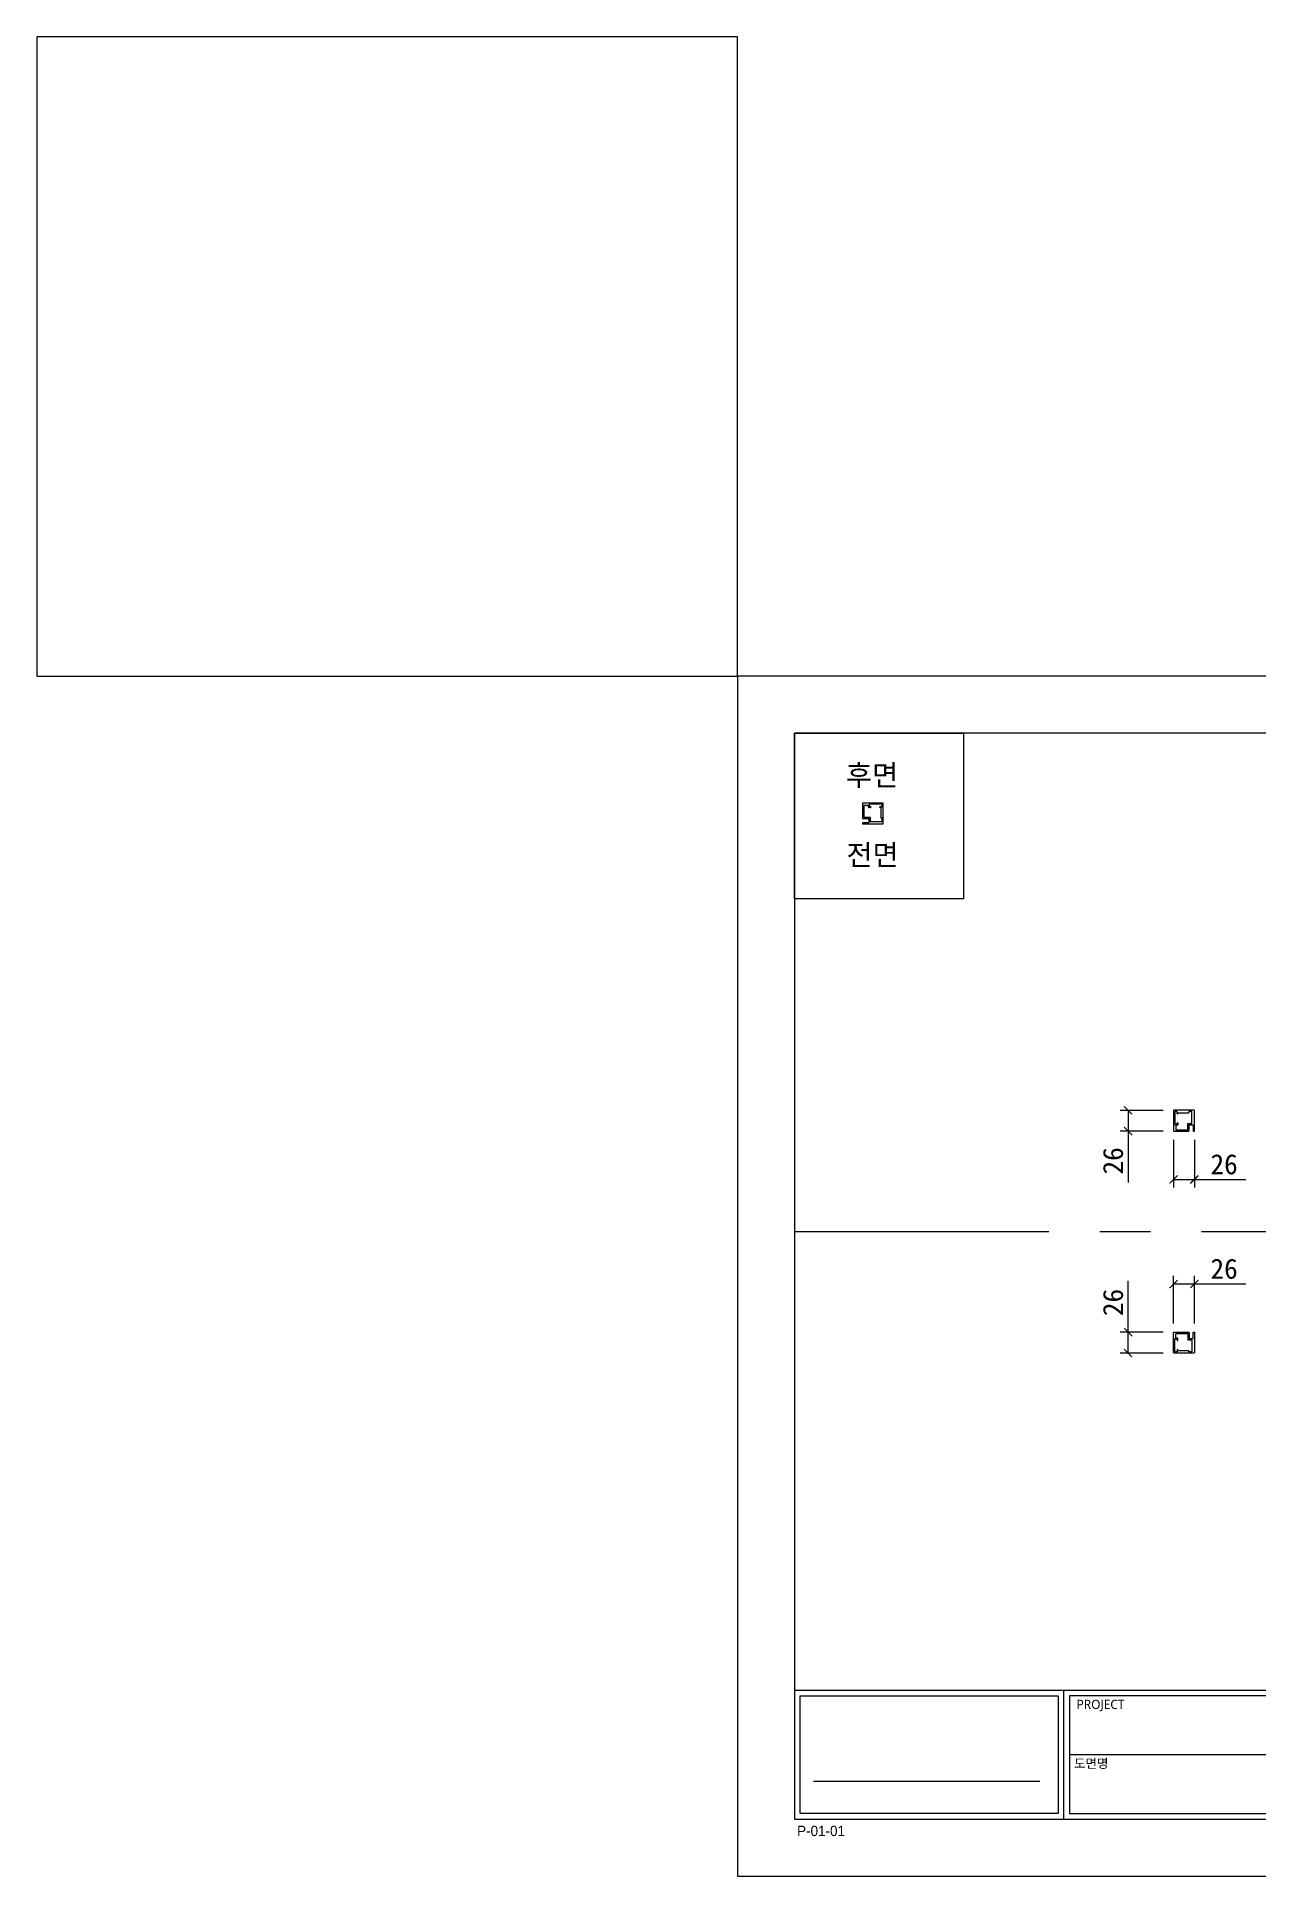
# Model space of a CAD drawing. Header units: millimetres. Extents: x -44117 to 256353, y -2095463 to 65325.
# Drawn here: x -29988 to -28463, y 60403 to 62698 of the extents above; entities that cross this region are included whole.
import ezdxf

# ---------------------------------------------------------------- set-up
doc = ezdxf.new("R2010")
doc.units = ezdxf.units.MM
doc.header["$LTSCALE"] = 10
doc.linetypes.add('CENTER', pattern=[50.8, 31.75, -6.35, 6.35, -6.35])
doc.layers.add('cen', color=1, linetype='CENTER')
doc.styles.add('고딕', font='')
doc.styles.get('고딕').set_extended_font_data('HYgtrE')
doc.dimstyles.new('ISO-25', dxfattribs={"dimtxt": 2.5, "dimasz": 2.5, "dimexe": 1, "dimexo": 1, "dimtad": 1, "dimtxsty": 'Standard', "dimblk": 'ARCHTICK', "dimcen": 2.5, "dimadec": 0, "dimazin": 0, "dimtfac": 1, "dimtmove": 0, "dimatfit": 3, "dimfxl": 0, "dimarcsym": 0})

# ---------------------------------------------------------------- blocks, each defined once
blk = doc.blocks.new('A$C2EC13F1B')
at = {"color": 7}
for p, q in [((-3.67, -0.83), (-1.17, 4.17)), ((-1.17, 4.17), (1.33, -0.83))]:
    blk.add_line(p, q, dxfattribs=at)
blk.add_lwpolyline([(-3.67, -0.83), (1.33, -0.83)], dxfattribs=at)
blk = doc.blocks.new('a4 1scale')
at = {"color": 8}
for p, q in [((-15144.83, -4477.05), (-14867.83, -4477.05)), ((-15097.66, -4499.61), (-15097.66, -4477.05)), ((-15057.67, -4499.62), (-15057.67, -4477.06)), ((-15019.68, -4499.62), (-15019.68, -4477.06)), ((-14981.69, -4499.62), (-14981.69, -4477.06)), ((-14943.7, -4499.62), (-14943.7, -4477.06)), ((-14905.71, -4499.62), (-14905.71, -4477.06)), ((-15028.06, -4478.06), (-15028.06, -4498.62)), ((-15056.67, -4483.2), (-15020.68, -4483.2)), ((-15018.68, -4483.2), (-14982.69, -4483.2)), ((-14980.9, -4480.63), (-14944.7, -4480.63)), ((-14975.07, -4480.63), (-14975.07, -4498.62)), ((-14952.08, -4480.63), (-14952.08, -4498.62)), ((-14942.91, -4480.63), (-14906.71, -4480.63)), ((-14980.9, -4486.63), (-14944.7, -4486.63)), ((-14942.91, -4486.63), (-14906.71, -4486.63)), ((-15096.66, -4488.33), (-15058.67, -4488.34)), ((-15056.67, -4488.34), (-15020.68, -4488.34)), ((-15018.68, -4488.34), (-14982.69, -4488.34)), ((-15141.53, -4492.95), (-15101.88, -4492.95)), ((-14980.9, -4492.63), (-14944.7, -4492.63)), ((-14942.91, -4492.63), (-14906.71, -4492.63)), ((-15056.67, -4493.48), (-15020.68, -4493.48)), ((-15018.68, -4493.48), (-14982.69, -4493.48))]:
    blk.add_line(p, q, dxfattribs=at)
for points in [[(-15154.83, -4509.61), (-14857.83, -4509.61), (-14857.83, -4299.61), (-15154.83, -4299.61)], [(-15144.83, -4499.61), (-14867.83, -4499.61), (-14867.83, -4309.61), (-15144.83, -4309.61)]]:
    blk.add_lwpolyline(points, close=True)
for points in [[(-15143.82, -4478.05), (-15098.66, -4478.05), (-15098.66, -4498.61), (-15143.83, -4498.61)], [(-15058.67, -4478.06), (-15096.66, -4478.05), (-15096.66, -4498.61), (-15058.66, -4498.62)], [(-15056.67, -4478.06), (-15020.68, -4478.06), (-15020.68, -4498.62), (-15056.67, -4498.62)], [(-15018.68, -4478.06), (-14982.69, -4478.06), (-14982.69, -4498.62), (-15018.68, -4498.62)]]:
    blk.add_lwpolyline(points, close=True, dxfattribs=at)
for points in [[(-14944.7, -4480.63), (-14944.7, -4498.62), (-14980.9, -4498.62), (-14980.9, -4480.63)], [(-14906.71, -4480.63), (-14906.71, -4498.62), (-14942.91, -4498.62), (-14942.91, -4480.63)]]:
    blk.add_lwpolyline(points, dxfattribs=at)
at = {"color": 8, "xscale": 0.7469071166727064, "yscale": 0.7469071166727064, "zscale": 0.7469071166727064}
for p in [(-14977.06, -4485.3), (-14977.06, -4491.3), (-14977.06, -4497.29)]:
    blk.add_blockref('A$C2EC13F1B', p, dxfattribs=at)
at = {"color": 8, "style": '고딕'}
for s, insert, char_height, width, attachment_point in [('{\\fMalgun Gothic|b0|i0|c129|p50;PROJECT}', (-15095.45, -4478.74), 1.6004, 37.4801, 1), ('{\\fMalgun Gothic|b0|i0|c129|p50;설 계}', (-15055.65, -4478.55), 1.4003, 21.6513, 1), ('{\\fGulim|b0|i0|c129|p50;일자}', (-15027.2, -4478.57), 1.4, 24.7824, 1), ('{\\fMalgun Gothic|b0|i0|c129|p50;재 질}', (-15017.66, -4478.55), 1.4003, 21.6513, 1), ('{\\fMalgun Gothic|b0|i0|c129|p50;수정사항}', (-14980.67, -4478.55), 1.4003, 21.6513, 1), ('{\\fMalgun Gothic|b0|i0|c129|p50;도면 no.}', (-14941.63, -4478.55), 1.4003, 21.6513, 1), ('{\\fMalgun Gothic|b0|i0|c129|p50;Note.}', (-14903.64, -4478.55), 1.4003, 21.6513, 1), ('{\\fMalgun Gothic|b0|i0|c129|p50;no.}', (-14980.32, -4481.07), 0.96, 25.9815, 1), ('{\\fMalgun Gothic|b0|i0|c129|p50;내용}', (-14974.49, -4481.07), 0.96, 25.9815, 1), ('{\\fMalgun Gothic|b0|i0|c129|p50;일자}', (-14951.5, -4481.07), 0.96, 25.9815, 1), ('{\\fGulim|b0|i0|c129|p50;완\\fMalgun Gothic|b0|i0|c129|p50;제품}', (-14941.66, -4481.32), 1.4003, 21.6513, 1), ('{\\fMalgun Gothic|b0|i0|c129|p50;검 토}', (-15055.65, -4483.82), 1.4003, 21.6513, 1), ('{\\fMalgun Gothic|b0|i0|c129|p50;수 량}', (-15017.66, -4483.82), 1.4003, 21.6513, 1), ('{\\fMalgun Gothic|b0|i0|c129|p50;도면명}', (-15095.89, -4489.07), 1.6004, 37.4801, 1), ('{\\fMalgun Gothic|b0|i0|c129|p50;승 인}', (-15055.65, -4489.02), 1.4003, 21.6513, 1), ('{\\fMalgun Gothic|b0|i0|c129|p50;마 감}', (-15017.66, -4489.02), 1.4003, 21.6513, 1), ('{\\fMalgun Gothic|b0|i0|c129|p50;반제품}', (-14941.66, -4487.32), 1.4003, 21.6513, 1), ('{\\fMalgun Gothic|b0|i0|c129|p50;척 도 }', (-15055.65, -4494.02), 1.4003, 21.6513, 1), ('{\\fGulim|b0|i0|c129|p50;단 위}', (-15034.68, -4494.09), 1.4003, 21.6513, 1), ('mm', (-15024.45, -4496.13), 1.7, 15.2516, 5), ('{\\fMalgun Gothic|b0|i0|c129|p50;규 격 }', (-15017.66, -4494.02), 1.4003, 21.6513, 1), ('{\\fMalgun Gothic|b0|i0|c129|p50;Page}', (-14941.66, -4493.32), 1.4003, 21.6513, 1), ('{\\C8;P-01-01}', (-15144.37, -4500.78), 1.8004, 27.0059, 1), ('{\\C8;A4 ( 297 X 210 )}', (-14868.4, -4500.78), 1.8004, 27.0059, 3)]:
    blk.add_mtext(s, dxfattribs=dict(at, insert=insert, char_height=char_height, width=width, attachment_point=attachment_point))
blk = doc.blocks.new('_ArchTick')
at = {"color": 0, "linetype": 'ByBlock', "const_width": 0.15}
blk.add_lwpolyline([(-0.5, -0.5), (0.5, 0.5)], dxfattribs=at)
blk = doc.blocks.new('*D1192')
at = {"color": 0, "lineweight": -2}
for p, q in [((-28581.9, 61358.6), (-28635.6, 61358.6)), ((-28625.6, 61358.6), (-28625.6, 61332.6)), ((-28581.9, 61332.6), (-28635.6, 61332.6)), ((-28625.6, 61332.6), (-28625.6, 61268.5))]:
    blk.add_line(p, q, dxfattribs=at)
at = {"layer": 'Defpoints', "color": 0}
for p in [(-28566.9, 61358.6), (-28625.6, 61332.6), (-28566.9, 61332.6)]:
    blk.add_point(p, dxfattribs=at)
at = {"color": 0, "lineweight": -2, "xscale": 10, "yscale": 10, "zscale": 10}
for p, rotation in [((-28625.6, 61358.6), 90), ((-28625.6, 61332.6), 270)]:
    blk.add_blockref('_ArchTick', p, dxfattribs=dict(at, rotation=rotation))
at = {"color": 0, "insert": (-28644.4, 61295.6), "char_height": 25, "attachment_point": 5, "rotation": 90}
blk.add_mtext('26', dxfattribs=at)
blk = doc.blocks.new('*D1193')
at = {"color": 0, "lineweight": -2}
for p, q in [((-28568.9, 61321.7), (-28568.9, 61262.4)), ((-28542.9, 61321.7), (-28542.9, 61262.4)), ((-28568.9, 61272.4), (-28542.9, 61272.4)), ((-28542.9, 61272.4), (-28478.8, 61272.4))]:
    blk.add_line(p, q, dxfattribs=at)
at = {"layer": 'Defpoints', "color": 0}
for p in [(-28568.9, 61336.7), (-28542.9, 61336.7), (-28542.9, 61272.4)]:
    blk.add_point(p, dxfattribs=at)
at = {"color": 0, "lineweight": -2, "xscale": 10, "yscale": 10, "zscale": 10, "rotation": 180}
blk.add_blockref('_ArchTick', (-28568.9, 61272.4), dxfattribs=at)
at = {"color": 0, "lineweight": -2, "xscale": 10, "yscale": 10, "zscale": 10}
blk.add_blockref('_ArchTick', (-28542.9, 61272.4), dxfattribs=at)
at = {"color": 0, "insert": (-28505.8, 61291.2), "char_height": 25, "attachment_point": 5}
blk.add_mtext('26', dxfattribs=at)
blk = doc.blocks.new('*D1194')
at = {"color": 0, "lineweight": -2}
for p, q in [((-28625.6, 61081.8), (-28625.6, 61146)), ((-28581.9, 61081.8), (-28635.6, 61081.8)), ((-28625.6, 61055.8), (-28625.6, 61081.8)), ((-28581.9, 61055.8), (-28635.6, 61055.8))]:
    blk.add_line(p, q, dxfattribs=at)
at = {"layer": 'Defpoints', "color": 0}
for p in [(-28625.6, 61081.8), (-28566.9, 61081.8), (-28566.9, 61055.8)]:
    blk.add_point(p, dxfattribs=at)
at = {"color": 0, "lineweight": -2, "xscale": 10, "yscale": 10, "zscale": 10}
for p, rotation in [((-28625.6, 61081.8), 90), ((-28625.6, 61055.8), 270)]:
    blk.add_blockref('_ArchTick', p, dxfattribs=dict(at, rotation=rotation))
at = {"color": 0, "insert": (-28644.4, 61118.9), "char_height": 25, "attachment_point": 5, "rotation": 90}
blk.add_mtext('26', dxfattribs=at)
blk = doc.blocks.new('*D1195')
at = {"color": 0, "lineweight": -2}
for p, q in [((-28568.9, 61092.8), (-28568.9, 61152)), ((-28568.9, 61142), (-28542.9, 61142)), ((-28542.9, 61092.8), (-28542.9, 61152)), ((-28542.9, 61142), (-28478.8, 61142))]:
    blk.add_line(p, q, dxfattribs=at)
at = {"layer": 'Defpoints', "color": 0}
for p in [(-28542.9, 61142), (-28568.9, 61077.8), (-28542.9, 61077.8)]:
    blk.add_point(p, dxfattribs=at)
at = {"color": 0, "lineweight": -2, "xscale": 10, "yscale": 10, "zscale": 10, "rotation": 180}
blk.add_blockref('_ArchTick', (-28568.9, 61142), dxfattribs=at)
at = {"color": 0, "lineweight": -2, "xscale": 10, "yscale": 10, "zscale": 10}
blk.add_blockref('_ArchTick', (-28542.9, 61142), dxfattribs=at)
at = {"color": 0, "insert": (-28505.8, 61160.8), "char_height": 25, "attachment_point": 5}
blk.add_mtext('26', dxfattribs=at)

msp = doc.modelspace()

# ---------------------------------------------------------------- linework, layer by layer
for p, q in [((-28949.7524, 61738.96455), (-28955.7524, 61738.96455)), ((-28955.7524, 61738.96455), (-28955.7524, 61724.16455)), ((-28949.7524, 61736.76455), (-28949.7524, 61738.96455)), ((-28947.0524, 61736.46455), (-28949.4524, 61736.46455)), ((-28932.7524, 61740.46455), (-28948.7524, 61740.46455)), ((-28948.7524, 61740.46455), (-28948.7524, 61737.46455)), ((-28948.7524, 61737.46455), (-28947.0524, 61737.46455)), ((-28946.7524, 61737.16455), (-28946.7524, 61736.76455)), ((-28935.7524, 61736.76455), (-28935.7524, 61737.16455)), ((-28935.4524, 61737.46455), (-28932.7524, 61737.46455)), ((-28934.2524, 61736.46455), (-28935.4524, 61736.46455)), ((-28934.2524, 61736.46455), (-28934.2524, 61722.96455)), ((-28932.7524, 61737.46455), (-28932.7524, 61740.46455)), ((-28955.7524, 61724.16455), (-28949.2524, 61724.16455)), ((-28949.2524, 61724.16455), (-28948.0524, 61724.16455)), ((-28947.7524, 61723.86455), (-28947.7524, 61722.66455)), ((-28947.7524, 61722.66455), (-28947.7524, 61718.96455)), ((-28947.7524, 61722.66455), (-28947.7524, 61722.66455)), ((-28947.7524, 61718.96455), (-28932.7524, 61718.96455)), ((-28932.7524, 61722.96455), (-28934.2524, 61722.96455)), ((-28932.7524, 61718.96455), (-28932.7524, 61722.96455)), ((-28564.43214, 61357.14428), (-28567.43214, 61357.14428)), ((-28567.43214, 61357.14428), (-28567.43214, 61341.14428)), ((-28567.43214, 61341.14428), (-28564.43214, 61341.14428)), ((-28563.73214, 61340.14428), (-28565.93214, 61340.14428)), ((-28565.93214, 61340.14428), (-28565.93214, 61334.14428)), ((-28564.43214, 61354.44428), (-28564.43214, 61357.14428)), ((-28564.43214, 61341.14428), (-28564.43214, 61342.84428)), ((-28563.73214, 61354.14428), (-28564.13214, 61354.14428)), ((-28564.13214, 61343.14428), (-28563.73214, 61343.14428)), ((-28563.43214, 61355.64428), (-28563.43214, 61354.44428)), ((-28563.43214, 61355.64428), (-28549.93214, 61355.64428)), ((-28563.43214, 61342.84428), (-28563.43214, 61340.44428)), ((-28551.13214, 61340.64428), (-28551.13214, 61341.84428)), ((-28551.13214, 61334.14428), (-28551.13214, 61340.64428)), ((-28550.83214, 61342.14428), (-28549.63214, 61342.14428)), ((-28545.93214, 61357.14428), (-28549.93214, 61357.14428)), ((-28549.93214, 61357.14428), (-28549.93214, 61355.64428)), ((-28549.63214, 61342.14428), (-28545.93214, 61342.14428)), ((-28549.63214, 61342.14428), (-28549.63214, 61342.14428)), ((-28545.93214, 61342.14428), (-28545.93214, 61357.14428)), ((-28565.93214, 61334.14428), (-28551.13214, 61334.14428)), ((-28567.43214, 61057.34053), (-28567.43214, 61073.34053)), ((-28567.43214, 61073.34053), (-28564.43214, 61073.34053)), ((-28565.93214, 61074.34053), (-28565.93214, 61080.34053)), ((-28565.93214, 61080.34053), (-28551.13214, 61080.34053)), ((-28563.73214, 61074.34053), (-28565.93214, 61074.34053)), ((-28564.43214, 61073.34053), (-28564.43214, 61071.64053)), ((-28564.13214, 61071.34053), (-28563.73214, 61071.34053)), ((-28563.43214, 61071.64053), (-28563.43214, 61074.04053)), ((-28551.13214, 61080.34053), (-28551.13214, 61073.84053)), ((-28551.13214, 61073.84053), (-28551.13214, 61072.64053)), ((-28550.83214, 61072.34053), (-28549.63214, 61072.34053)), ((-28549.63214, 61072.34053), (-28545.93214, 61072.34053)), ((-28549.63214, 61072.34053), (-28549.63214, 61072.34053)), ((-28545.93214, 61072.34053), (-28545.93214, 61057.34053)), ((-28564.43214, 61057.34053), (-28567.43214, 61057.34053)), ((-28564.43214, 61060.04053), (-28564.43214, 61057.34053)), ((-28563.73214, 61060.34053), (-28564.13214, 61060.34053)), ((-28563.43214, 61058.84053), (-28563.43214, 61060.04053)), ((-28563.43214, 61058.84053), (-28549.93214, 61058.84053)), ((-28549.93214, 61057.34053), (-28549.93214, 61058.84053)), ((-28545.93214, 61057.34053), (-28549.93214, 61057.34053))]:
    msp.add_line(p, q)
for points in [[(-29987.95877, 61900.36753), (-29113.39544, 61900.36753), (-29113.39544, 62697.9224), (-29987.95877, 62697.9224)], [(-29042.09857, 61829.07065), (-28830.99056, 61829.07065), (-28830.99056, 61622.57778), (-29042.09857, 61622.57778)]]:
    msp.add_lwpolyline(points, close=True)
for points in [[(-28956.9524, 61717.46468, 0.4142135624), (-28957.2524, 61717.16468), (-28957.2524, 61716.26455, 0.4142135624), (-28956.9524, 61715.96455), (-28931.7524, 61715.96455, 0.4142135624), (-28931.2524, 61716.46455), (-28931.2524, 61741.46455, 0.4142135624), (-28931.7524, 61741.96455), (-28956.7524, 61741.96455, 0.4142135624), (-28957.2524, 61741.46455), (-28957.2524, 61723.16455, 0.4142135624), (-28956.7524, 61722.66455), (-28949.2524, 61722.66455), (-28949.2524, 61717.46455), (-28956.9524, 61717.46455)], [(-28544.43226, 61332.94428, 0.4142135624), (-28544.13226, 61332.64428), (-28543.23214, 61332.64428, 0.4142135624), (-28542.93214, 61332.94428), (-28542.93214, 61358.14428, 0.4142135624), (-28543.43214, 61358.64428), (-28568.43214, 61358.64428, 0.4142135624), (-28568.93214, 61358.14428), (-28568.93214, 61333.14428, 0.4142135624), (-28568.43214, 61332.64428), (-28550.13214, 61332.64428, 0.4142135624), (-28549.63214, 61333.14428), (-28549.63214, 61340.64428), (-28544.43214, 61340.64428), (-28544.43214, 61332.94428)], [(-28544.43226, 61081.54053, -0.4142135624), (-28544.13226, 61081.84053), (-28543.23214, 61081.84053, -0.4142135624), (-28542.93214, 61081.54053), (-28542.93214, 61056.34053, -0.4142135624), (-28543.43214, 61055.84053), (-28568.43214, 61055.84053, -0.4142135624), (-28568.93214, 61056.34053), (-28568.93214, 61081.34053, -0.4142135624), (-28568.43214, 61081.84053), (-28550.13214, 61081.84053, -0.4142135624), (-28549.63214, 61081.34053), (-28549.63214, 61073.84053), (-28544.43214, 61073.84053), (-28544.43214, 61081.54053)]]:
    msp.add_lwpolyline(points, format="xyb")
for centre, start, end in [((-28949.4524, 61736.76455), 180, 270), ((-28947.0524, 61737.16455), 0, 90), ((-28947.0524, 61736.76455), 270, 0), ((-28935.4524, 61737.16455), 90, 180), ((-28935.4524, 61736.76455), 180, 270), ((-28948.0524, 61723.86455), 0, 90), ((-28564.13214, 61354.44428), 180, 270), ((-28564.13214, 61342.84428), 90, 180), ((-28563.73214, 61354.44428), 270, 0), ((-28563.73214, 61342.84428), 0, 90), ((-28563.73214, 61340.44428), 270, 0), ((-28550.83214, 61341.84428), 90, 180), ((-28564.13214, 61071.64053), 180, 270), ((-28563.73214, 61074.04053), 0, 90), ((-28563.73214, 61071.64053), 270, 0), ((-28550.83214, 61072.64053), 180, 270), ((-28564.13214, 61060.04053), 90, 180), ((-28563.73214, 61060.04053), 0, 90)]:
    msp.add_arc(centre, 0.3, start, end)
at = {"layer": 'cen'}
msp.add_line((-29042.09857, 61207.24241), (-27067.17513, 61207.24241), dxfattribs=at)

# ---------------------------------------------------------------- block references
at = {"color": 1, "xscale": 7.1296875, "yscale": 7.1296875, "zscale": 7.1296875}
msp.add_blockref('a4 1scale', (78935.80605, 92555.23621), dxfattribs=at)

# ---------------------------------------------------------------- texts
at = {"color": 142, "char_height": 26.0022875, "width": 753.2689732, "attachment_point": 5, "style": '고딕'}
for s, insert in [('{\\fMalgun Gothic|b0|i0|c129|p50;후면}', (-28945.33932, 61775.3496)), ('{\\fMalgun Gothic|b0|i0|c129|p50;전면}', (-28944.63564, 61676.18786))]:
    msp.add_mtext(s, dxfattribs=dict(at, insert=insert))

# ---------------------------------------------------------------- dimensions: what is measured, and where the dimension line sits
for base, p1, p2, angle, picture, middle in [((-28625.61946, 61332.64428), (-28566.8875, 61358.64428), (-28566.8875, 61332.64428), 90, '*D1192', (-28644.36946, 61295.56095)), ((-28625.61946, 61081.84053), (-28566.8875, 61055.84053), (-28566.8875, 61081.84053), 270, '*D1194', (-28644.36946, 61118.92387))]:
    dim = msp.add_linear_dim(base=base, p1=p1, p2=p2, angle=angle, dimstyle='ISO-25', override={"dimscale": 10, "dimasz": 1, "dimexo": 1.5})
    dim.commit()
    dim.dimension.update_dxf_attribs({"geometry": picture, "text_midpoint": middle})
for base, p1, p2, picture, middle in [((-28542.93214, 61272.43547), (-28568.93214, 61336.68294), (-28542.93214, 61336.68294), '*D1193', (-28505.8488, 61291.18547)), ((-28542.93214, 61142.04934), (-28568.93214, 61077.80188), (-28542.93214, 61077.80188), '*D1195', (-28505.8488, 61160.79934))]:
    dim = msp.add_linear_dim(base=base, p1=p1, p2=p2, dimstyle='ISO-25', override={"dimscale": 10, "dimasz": 1, "dimexo": 1.5})
    dim.commit()
    dim.dimension.update_dxf_attribs({"geometry": picture, "text_midpoint": middle})

doc.saveas('drawing.dxf')
